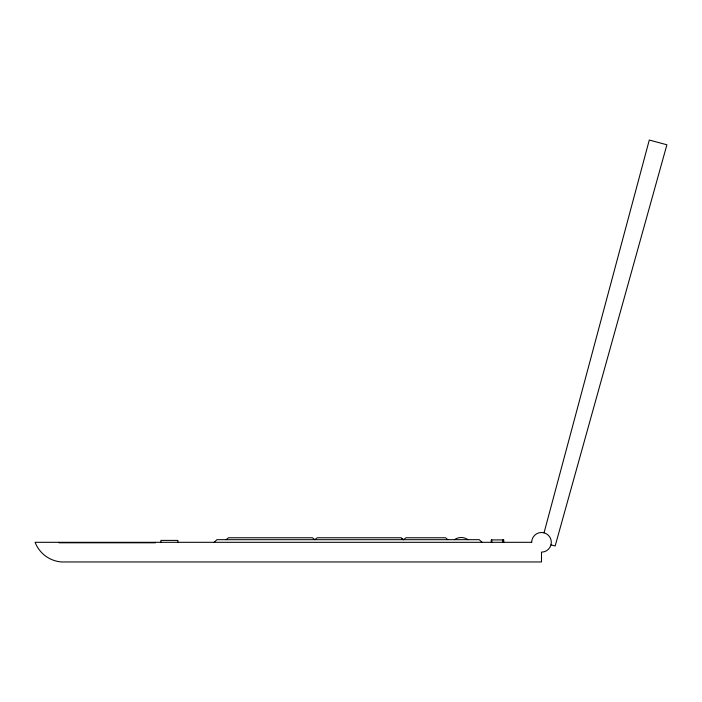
<?xml version="1.0" encoding="UTF-8"?>
<svg xmlns="http://www.w3.org/2000/svg" width="702" height="702" viewBox="0 0 702 702"><rect width="100%" height="100%" fill="white"/><g stroke="black" fill="none" stroke-linecap="round" stroke-linejoin="round"><path stroke-width="1.05" d="M544.041 532.827L649.289 140.04L666.9 144.779L555.159 545.972L550.991 544.857M214.11 542.313L216.979 539.68L479.22 539.68L482.098 542.313M226.079 539.68L228.475 537.758L312.416 537.758L314.821 539.68L317.216 537.758L401.158 537.758L403.553 539.68L405.949 537.758L445.524 537.758L447.92 539.68M401.641 538.908L403.553 539.68M503.676 542.313L503.729 539.917L491.339 539.917L491.339 542.313M503.518 542.313L503.509 539.917L503.466 542.313M503.246 539.917L503.308 542.313M503.036 539.917L503.036 542.313M491.707 539.917L491.698 542.313M491.523 539.917L491.54 542.313L491.382 539.917M177.913 542.313L177.913 540.4L160.898 540.4L160.898 542.313M155.388 542.313L155.388 542.795L59.065 542.795L59.065 542.313M454.378 539.68A11.776 11.776 0 0 1 468.032 539.68M531.677 542.313L35.1 542.313A30.8 30.8 0 0 0 61.46 561.96L541.496 561.96L541.496 552.141A9.828 9.828 0 0 0 551.324 542.313A9.828 9.828 0 0 0 541.496 532.485A9.828 9.828 0 0 0 531.677 542.313"/></g></svg>
